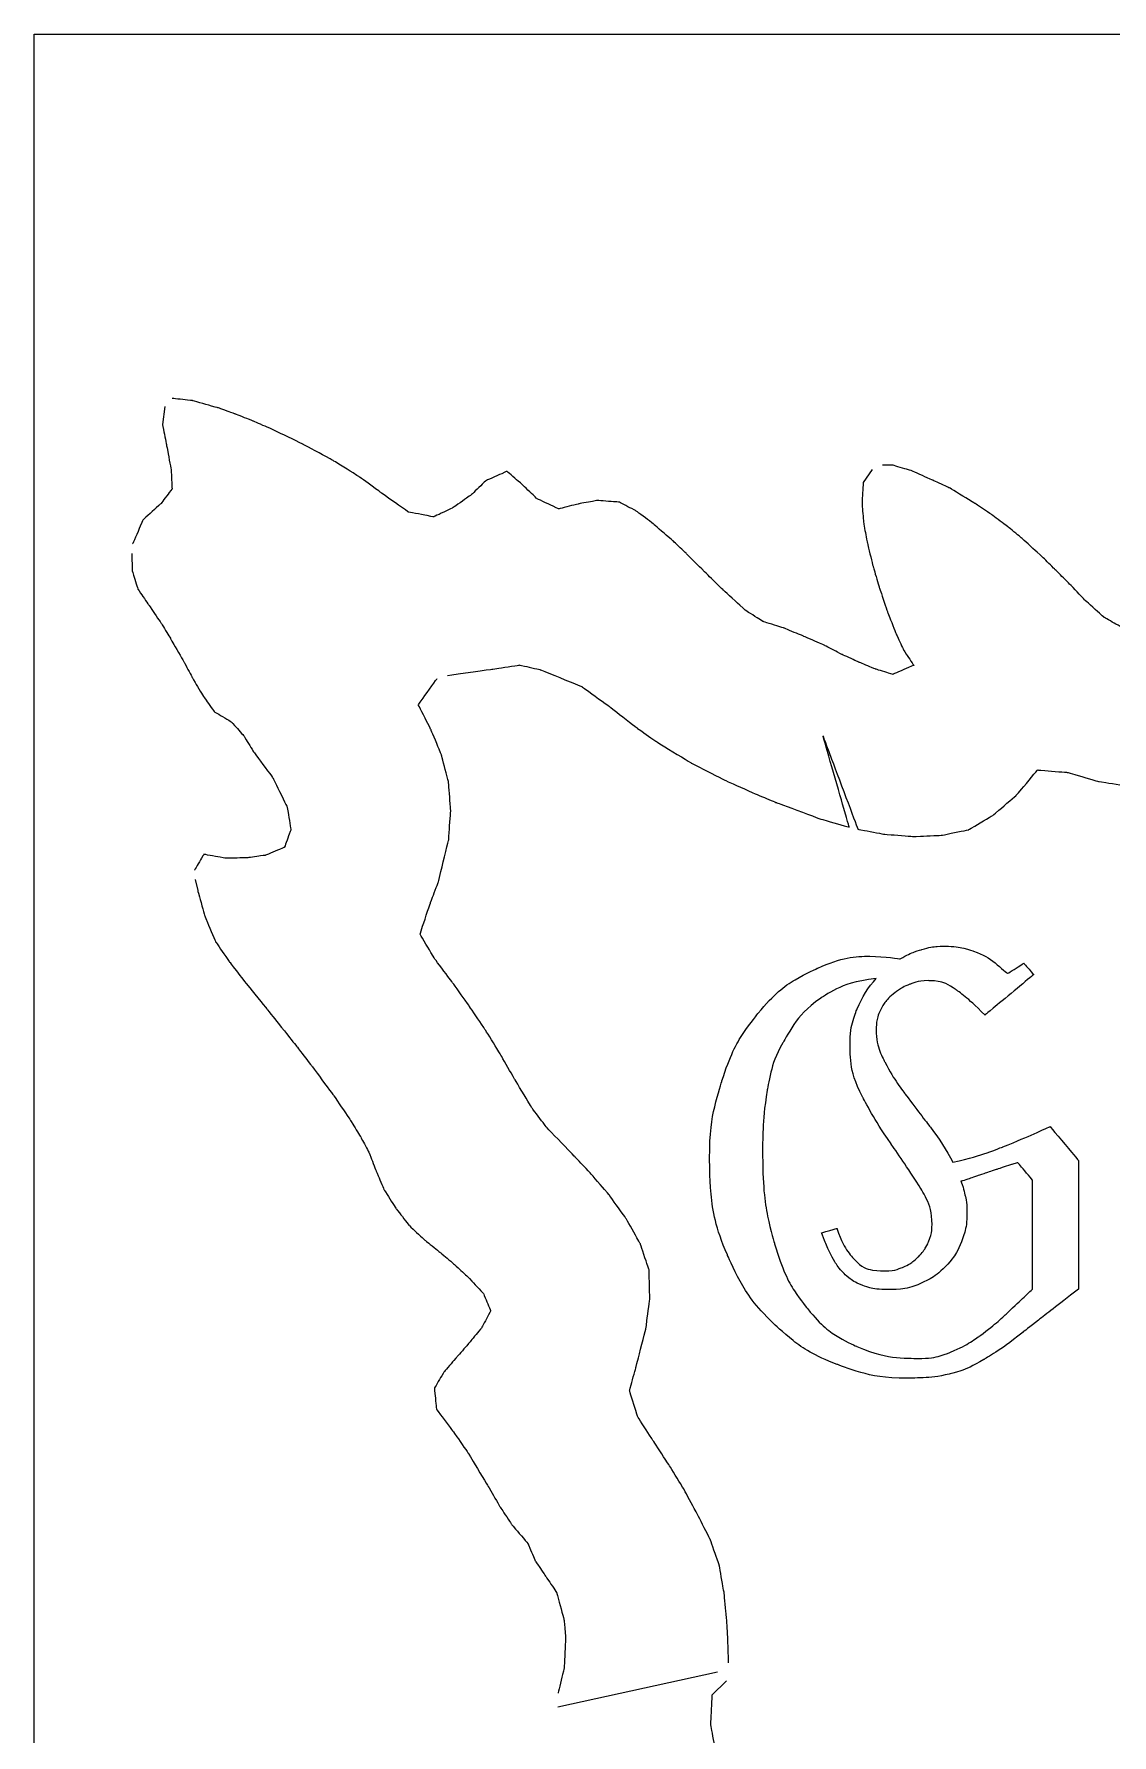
# Model space of a CAD drawing. Header units: millimetres. Extents: x -95 to 47, y 27 to 129.
# Drawn here: x -94.85 to -65.62, y 83.35 to 129.44 of the extents above; entities that cross this region are included whole.
import ezdxf

# ---------------------------------------------------------------- set-up
doc = ezdxf.new("R2010")
doc.units = ezdxf.units.MM
doc.header["$MEASUREMENT"] = 0
doc.layers.add('Capa 1', color=7, linetype='Continuous')

msp = doc.modelspace()

# ---------------------------------------------------------------- linework, layer by layer
at = {"color": 3}
msp.add_lwpolyline([(-94.8498, 129.4434), (46.6645, 129.4434), (46.6645, 26.5097), (-94.8498, 26.5097)], close=True, dxfattribs=at)
at = {"layer": 'Capa 1', "color": 5, "lineweight": 18}
for points, knots in [([(-72.1214, 117.6439), (-72.1214, 117.6439), (-72.3688, 117.2897), (-72.3688, 117.2897), (-72.3688, 117.2897), (-72.3688, 117.2897), (-72.3995, 116.6952), (-72.3995, 116.6952), (-72.3995, 116.6952), (-72.3995, 116.6952), (-72.3527, 116.1682), (-72.3527, 116.1682), (-72.3527, 116.1682), (-72.3527, 116.1682), (-72.2596, 115.6731), (-72.2596, 115.6731), (-72.2596, 115.6731), (-72.2596, 115.6731), (-72.0972, 115.0077), (-72.0972, 115.0077), (-72.0972, 115.0077), (-72.0972, 115.0077), (-71.9308, 114.4464), (-71.9308, 114.4464), (-71.9308, 114.4464), (-71.9308, 114.4464), (-71.7061, 113.7747), (-71.7061, 113.7747), (-71.7061, 113.7747), (-71.7061, 113.7747), (-71.4717, 113.178), (-71.4717, 113.178), (-71.4717, 113.178), (-71.4717, 113.178), (-71.269, 112.7424), (-71.269, 112.7424), (-71.269, 112.7424), (-71.269, 112.7424), (-70.996, 112.3349), (-70.996, 112.3349), (-70.996, 112.3349), (-70.996, 112.3349), (-71.5662, 112.0889), (-71.5662, 112.0889), (-71.5662, 112.0889), (-71.5662, 112.0889), (-72.0293, 112.2317), (-72.0293, 112.2317), (-72.0293, 112.2317), (-72.0293, 112.2317), (-72.4717, 112.414), (-72.4717, 112.414), (-72.4717, 112.414), (-72.4717, 112.414), (-72.9486, 112.6313), (-72.9486, 112.6313), (-72.9486, 112.6313), (-72.9486, 112.6313), (-73.4045, 112.8697), (-73.4045, 112.8697), (-73.4045, 112.8697), (-73.4045, 112.8697), (-73.9879, 113.1255), (-73.9879, 113.1255), (-73.9879, 113.1255), (-73.9879, 113.1255), (-74.5106, 113.3427), (-74.5106, 113.3427), (-74.5106, 113.3427), (-74.5106, 113.3427), (-75.0727, 113.5169), (-75.0727, 113.5169), (-75.0727, 113.5169), (-75.0727, 113.5169), (-75.5569, 113.8228), (-75.5569, 113.8228), (-75.5569, 113.8228), (-75.5569, 113.8228), (-76.162, 114.3744), (-76.162, 114.3744), (-76.162, 114.3744), (-76.162, 114.3744), (-76.6091, 114.8108), (-76.6091, 114.8108), (-76.6091, 114.8108), (-76.6091, 114.8108), (-77.1594, 115.359), (-77.1594, 115.359), (-77.1594, 115.359), (-77.1594, 115.359), (-77.5213, 115.7024), (-77.5213, 115.7024), (-77.5213, 115.7024), (-77.5213, 115.7024), (-78.0434, 116.1559), (-78.0434, 116.1559), (-78.0434, 116.1559), (-78.0434, 116.1559), (-78.5312, 116.5229), (-78.5312, 116.5229), (-78.5312, 116.5229), (-78.5312, 116.5229), (-78.9849, 116.758), (-78.9849, 116.758), (-78.9849, 116.758), (-78.9849, 116.758), (-79.585, 116.801), (-79.585, 116.801), (-79.585, 116.801), (-79.585, 116.801), (-80.0787, 116.7104), (-80.0787, 116.7104), (-80.0787, 116.7104), (-80.0787, 116.7104), (-80.6268, 116.5726), (-80.6268, 116.5726), (-80.6268, 116.5726), (-80.6268, 116.5726), (-81.2185, 116.8563), (-81.2185, 116.8563), (-81.2185, 116.8563), (-81.2185, 116.8563), (-81.6203, 117.2398), (-81.6203, 117.2398), (-81.6203, 117.2398), (-81.6203, 117.2398), (-82.0269, 117.5924), (-82.0269, 117.5924), (-82.0269, 117.5924), (-82.0269, 117.5924), (-82.5978, 117.3365), (-82.5978, 117.3365), (-82.5978, 117.3365), (-82.5978, 117.3365), (-82.9968, 116.9523), (-82.9968, 116.9523), (-82.9968, 116.9523), (-82.9968, 116.9523), (-83.4984, 116.5999), (-83.4984, 116.5999), (-83.4984, 116.5999), (-83.4984, 116.5999), (-84.0133, 116.3584), (-84.0133, 116.3584), (-84.0133, 116.3584), (-84.0133, 116.3584), (-84.7025, 116.4891), (-84.7025, 116.4891), (-84.7025, 116.4891), (-84.7025, 116.4891), (-85.4433, 117.016), (-85.4433, 117.016), (-85.4433, 117.016), (-85.4433, 117.016), (-86.0186, 117.4361), (-86.0186, 117.4361), (-86.0186, 117.4361), (-86.0186, 117.4361), (-86.7381, 117.8815), (-86.7381, 117.8815), (-86.7381, 117.8815), (-86.7381, 117.8815), (-87.5502, 118.323), (-87.5502, 118.323), (-87.5502, 118.323), (-87.5502, 118.323), (-88.4033, 118.7347), (-88.4033, 118.7347), (-88.4033, 118.7347), (-88.4033, 118.7347), (-88.9075, 118.9542), (-88.9075, 118.9542), (-88.9075, 118.9542), (-88.9075, 118.9542), (-89.3971, 119.1487), (-89.3971, 119.1487), (-89.3971, 119.1487), (-89.3971, 119.1487), (-89.8614, 119.3128), (-89.8614, 119.3128), (-89.8614, 119.3128), (-89.8614, 119.3128), (-90.5519, 119.507), (-90.5519, 119.507), (-90.5519, 119.507), (-90.5519, 119.507), (-91.1077, 119.5682), (-91.1077, 119.5682)], [0, 0, 0, 0, 0.0208333, 0.0208333, 0.0208333, 0.03125, 0.0416667, 0.0416667, 0.0416667, 0.0520833, 0.0625, 0.0625, 0.0625, 0.0729167, 0.0833333, 0.0833333, 0.0833333, 0.09375, 0.1041667, 0.1041667, 0.1041667, 0.1145833, 0.125, 0.125, 0.125, 0.1354167, 0.1458333, 0.1458333, 0.1458333, 0.15625, 0.1666667, 0.1666667, 0.1666667, 0.1770833, 0.1875, 0.1875, 0.1875, 0.1979167, 0.2083333, 0.2083333, 0.2083333, 0.21875, 0.2291667, 0.2291667, 0.2291667, 0.2395833, 0.25, 0.25, 0.25, 0.2604167, 0.2708333, 0.2708333, 0.2708333, 0.28125, 0.2916667, 0.2916667, 0.2916667, 0.3020833, 0.3125, 0.3125, 0.3125, 0.3229167, 0.3333333, 0.3333333, 0.3333333, 0.34375, 0.3541667, 0.3541667, 0.3541667, 0.3645833, 0.375, 0.375, 0.375, 0.3854167, 0.3958333, 0.3958333, 0.3958333, 0.40625, 0.4166667, 0.4166667, 0.4166667, 0.4270833, 0.4375, 0.4375, 0.4375, 0.4479167, 0.4583333, 0.4583333, 0.4583333, 0.46875, 0.4791667, 0.4791667, 0.4791667, 0.4895833, 0.5, 0.5, 0.5, 0.5104167, 0.5208333, 0.5208333, 0.5208333, 0.53125, 0.5416667, 0.5416667, 0.5416667, 0.5520833, 0.5625, 0.5625, 0.5625, 0.5729167, 0.5833333, 0.5833333, 0.5833333, 0.59375, 0.6041667, 0.6041667, 0.6041667, 0.6145833, 0.625, 0.625, 0.625, 0.6354167, 0.6458333, 0.6458333, 0.6458333, 0.65625, 0.6666667, 0.6666667, 0.6666667, 0.6770833, 0.6875, 0.6875, 0.6875, 0.6979167, 0.7083333, 0.7083333, 0.7083333, 0.71875, 0.7291667, 0.7291667, 0.7291667, 0.7395833, 0.75, 0.75, 0.75, 0.7604167, 0.7708333, 0.7708333, 0.7708333, 0.78125, 0.7916667, 0.7916667, 0.7916667, 0.8020833, 0.8125, 0.8125, 0.8125, 0.8229167, 0.8333333, 0.8333333, 0.8333333, 0.84375, 0.8541667, 0.8541667, 0.8541667, 0.8645833, 0.875, 0.875, 0.875, 0.8854167, 0.8958333, 0.8958333, 0.8958333, 0.90625, 0.9166667, 0.9166667, 0.9166667, 0.9270833, 0.9375, 0.9375, 0.9375, 0.9479167, 0.9583333, 0.9583333, 0.9583333, 0.9791667, 1, 1, 1, 1]), ([(-91.3005, 119.3528), (-91.3005, 119.3528), (-91.3661, 118.8656), (-91.3661, 118.8656), (-91.3661, 118.8656), (-91.3661, 118.8656), (-91.2569, 118.3037), (-91.2569, 118.3037), (-91.2569, 118.3037), (-91.2569, 118.3037), (-91.1297, 117.6232), (-91.1297, 117.6232), (-91.1297, 117.6232), (-91.1297, 117.6232), (-91.1074, 117.1176), (-91.1074, 117.1176), (-91.1074, 117.1176), (-91.1074, 117.1176), (-91.4119, 116.7135), (-91.4119, 116.7135), (-91.4119, 116.7135), (-91.4119, 116.7135), (-91.8983, 116.2705), (-91.8983, 116.2705), (-91.8983, 116.2705), (-91.8983, 116.2705), (-92.1762, 115.6242), (-92.1762, 115.6242)], [0, 0, 0, 0, 0.125, 0.125, 0.125, 0.1875, 0.25, 0.25, 0.25, 0.3125, 0.375, 0.375, 0.375, 0.4375, 0.5, 0.5, 0.5, 0.5625, 0.625, 0.625, 0.625, 0.6875, 0.75, 0.75, 0.75, 0.875, 1, 1, 1, 1]), ([(-52.3041, 117.7782), (-52.3041, 117.7782), (-52.4922, 117.6644), (-52.4922, 117.6644), (-52.4922, 117.6644), (-52.4922, 117.6644), (-52.8457, 117.3122), (-52.8457, 117.3122), (-52.8457, 117.3122), (-52.8457, 117.3122), (-52.9726, 116.8357), (-52.9726, 116.8357), (-52.9726, 116.8357), (-52.9726, 116.8357), (-52.9722, 116.2732), (-52.9722, 116.2732), (-52.9722, 116.2732), (-52.9722, 116.2732), (-52.9071, 115.7221), (-52.9071, 115.7221), (-52.9071, 115.7221), (-52.9071, 115.7221), (-52.8122, 115.1652), (-52.8122, 115.1652), (-52.8122, 115.1652), (-52.8122, 115.1652), (-52.5841, 114.0418), (-52.5841, 114.0418), (-52.5841, 114.0418), (-52.5841, 114.0418), (-52.4914, 113.4691), (-52.4914, 113.4691), (-52.4914, 113.4691), (-52.4914, 113.4691), (-52.4399, 112.9862), (-52.4399, 112.9862), (-52.4399, 112.9862), (-52.4399, 112.9862), (-52.4521, 112.3736), (-52.4521, 112.3736), (-52.4521, 112.3736), (-52.4521, 112.3736), (-52.6378, 111.8471), (-52.6378, 111.8471), (-52.6378, 111.8471), (-52.6378, 111.8471), (-53.1669, 111.8481), (-53.1669, 111.8481), (-53.1669, 111.8481), (-53.1669, 111.8481), (-53.5819, 112.1053), (-53.5819, 112.1053), (-53.5819, 112.1053), (-53.5819, 112.1053), (-54.0367, 112.4983), (-54.0367, 112.4983), (-54.0367, 112.4983), (-54.0367, 112.4983), (-54.3739, 112.8394), (-54.3739, 112.8394), (-54.3739, 112.8394), (-54.3739, 112.8394), (-55.0403, 113.6455), (-55.0403, 113.6455), (-55.0403, 113.6455), (-55.0403, 113.6455), (-55.4451, 114.1442), (-55.4451, 114.1442), (-55.4451, 114.1442), (-55.4451, 114.1442), (-55.8031, 114.5725), (-55.8031, 114.5725), (-55.8031, 114.5725), (-55.8031, 114.5725), (-56.2905, 115.0958), (-56.2905, 115.0958), (-56.2905, 115.0958), (-56.2905, 115.0958), (-56.7129, 115.4712), (-56.7129, 115.4712), (-56.7129, 115.4712), (-56.7129, 115.4712), (-57.1481, 115.7618), (-57.1481, 115.7618), (-57.1481, 115.7618), (-57.1481, 115.7618), (-57.7281, 115.8913), (-57.7281, 115.8913), (-57.7281, 115.8913), (-57.7281, 115.8913), (-58.2328, 115.7574), (-58.2328, 115.7574), (-58.2328, 115.7574), (-58.2328, 115.7574), (-58.6225, 115.3079), (-58.6225, 115.3079), (-58.6225, 115.3079), (-58.6225, 115.3079), (-58.8095, 114.7768), (-58.8095, 114.7768), (-58.8095, 114.7768), (-58.8095, 114.7768), (-58.863, 114.3009), (-58.863, 114.3009), (-58.863, 114.3009), (-58.863, 114.3009), (-58.8732, 113.8077), (-58.8732, 113.8077), (-58.8732, 113.8077), (-58.8732, 113.8077), (-58.8399, 113.2037), (-58.8399, 113.2037), (-58.8399, 113.2037), (-58.8399, 113.2037), (-58.7875, 112.705), (-58.7875, 112.705), (-58.7875, 112.705), (-58.7875, 112.705), (-58.6657, 111.9821), (-58.6657, 111.9821), (-58.6657, 111.9821), (-58.6657, 111.9821), (-58.5614, 111.2801), (-58.5614, 111.2801), (-58.5614, 111.2801), (-58.5614, 111.2801), (-58.6032, 110.7985), (-58.6032, 110.7985), (-58.6032, 110.7985), (-58.6032, 110.7985), (-59.117, 110.9057), (-59.117, 110.9057), (-59.117, 110.9057), (-59.117, 110.9057), (-59.5279, 111.2496), (-59.5279, 111.2496), (-59.5279, 111.2496), (-59.5279, 111.2496), (-59.9517, 111.7071), (-59.9517, 111.7071), (-59.9517, 111.7071), (-59.9517, 111.7071), (-60.2983, 112.1417), (-60.2983, 112.1417), (-60.2983, 112.1417), (-60.2983, 112.1417), (-60.639, 112.5812), (-60.639, 112.5812), (-60.639, 112.5812), (-60.639, 112.5812), (-61.0619, 113.1493), (-61.0619, 113.1493), (-61.0619, 113.1493), (-61.0619, 113.1493), (-61.3988, 113.5584), (-61.3988, 113.5584), (-61.3988, 113.5584), (-61.3988, 113.5584), (-61.8111, 114.0139), (-61.8111, 114.0139), (-61.8111, 114.0139), (-61.8111, 114.0139), (-62.2023, 114.3936), (-62.2023, 114.3936), (-62.2023, 114.3936), (-62.2023, 114.3936), (-62.5844, 114.7025), (-62.5844, 114.7025), (-62.5844, 114.7025), (-62.5844, 114.7025), (-63.1287, 114.9761), (-63.1287, 114.9761), (-63.1287, 114.9761), (-63.1287, 114.9761), (-63.6159, 115.0517), (-63.6159, 115.0517), (-63.6159, 115.0517), (-63.6159, 115.0517), (-63.9792, 114.6851), (-63.9792, 114.6851), (-63.9792, 114.6851), (-63.9792, 114.6851), (-64.2666, 114.2977), (-64.2666, 114.2977), (-64.2666, 114.2977), (-64.2666, 114.2977), (-64.5884, 113.8632), (-64.5884, 113.8632), (-64.5884, 113.8632), (-64.5884, 113.8632), (-64.9327, 113.5098), (-64.9327, 113.5098), (-64.9327, 113.5098), (-64.9327, 113.5098), (-65.4139, 113.3952), (-65.4139, 113.3952), (-65.4139, 113.3952), (-65.4139, 113.3952), (-65.8347, 113.6315), (-65.8347, 113.6315), (-65.8347, 113.6315), (-65.8347, 113.6315), (-66.35, 114.0948), (-66.35, 114.0948), (-66.35, 114.0948), (-66.35, 114.0948), (-66.8068, 114.5765), (-66.8068, 114.5765), (-66.8068, 114.5765), (-66.8068, 114.5765), (-67.1673, 114.9345), (-67.1673, 114.9345), (-67.1673, 114.9345), (-67.1673, 114.9345), (-67.5147, 115.2769), (-67.5147, 115.2769), (-67.5147, 115.2769), (-67.5147, 115.2769), (-68.0437, 115.7589), (-68.0437, 115.7589), (-68.0437, 115.7589), (-68.0437, 115.7589), (-68.44, 116.0857), (-68.44, 116.0857), (-68.44, 116.0857), (-68.44, 116.0857), (-68.8869, 116.4201), (-68.8869, 116.4201), (-68.8869, 116.4201), (-68.8869, 116.4201), (-69.3446, 116.7244), (-69.3446, 116.7244), (-69.3446, 116.7244), (-69.3446, 116.7244), (-70.0275, 117.1409), (-70.0275, 117.1409), (-70.0275, 117.1409), (-70.0275, 117.1409), (-70.4894, 117.3554), (-70.4894, 117.3554), (-70.4894, 117.3554), (-70.4894, 117.3554), (-71.0624, 117.612), (-71.0624, 117.612), (-71.0624, 117.612), (-71.0624, 117.612), (-71.5692, 117.759), (-71.5692, 117.759), (-71.5692, 117.759), (-71.5692, 117.759), (-71.8452, 117.7566), (-71.8452, 117.7566)], [0, 0, 0, 0, 0.015625, 0.015625, 0.015625, 0.0234375, 0.03125, 0.03125, 0.03125, 0.0390625, 0.046875, 0.046875, 0.046875, 0.0546875, 0.0625, 0.0625, 0.0625, 0.0703125, 0.078125, 0.078125, 0.078125, 0.0859375, 0.09375, 0.09375, 0.09375, 0.1015625, 0.109375, 0.109375, 0.109375, 0.1171875, 0.125, 0.125, 0.125, 0.1328125, 0.140625, 0.140625, 0.140625, 0.1484375, 0.15625, 0.15625, 0.15625, 0.1640625, 0.171875, 0.171875, 0.171875, 0.1796875, 0.1875, 0.1875, 0.1875, 0.1953125, 0.203125, 0.203125, 0.203125, 0.2109375, 0.21875, 0.21875, 0.21875, 0.2265625, 0.234375, 0.234375, 0.234375, 0.2421875, 0.25, 0.25, 0.25, 0.2578125, 0.265625, 0.265625, 0.265625, 0.2734375, 0.28125, 0.28125, 0.28125, 0.2890625, 0.296875, 0.296875, 0.296875, 0.3046875, 0.3125, 0.3125, 0.3125, 0.3203125, 0.328125, 0.328125, 0.328125, 0.3359375, 0.34375, 0.34375, 0.34375, 0.3515625, 0.359375, 0.359375, 0.359375, 0.3671875, 0.375, 0.375, 0.375, 0.3828125, 0.390625, 0.390625, 0.390625, 0.3984375, 0.40625, 0.40625, 0.40625, 0.4140625, 0.421875, 0.421875, 0.421875, 0.4296875, 0.4375, 0.4375, 0.4375, 0.4453125, 0.453125, 0.453125, 0.453125, 0.4609375, 0.46875, 0.46875, 0.46875, 0.4765625, 0.484375, 0.484375, 0.484375, 0.4921875, 0.5, 0.5, 0.5, 0.5078125, 0.515625, 0.515625, 0.515625, 0.5234375, 0.53125, 0.53125, 0.53125, 0.5390625, 0.546875, 0.546875, 0.546875, 0.5546875, 0.5625, 0.5625, 0.5625, 0.5703125, 0.578125, 0.578125, 0.578125, 0.5859375, 0.59375, 0.59375, 0.59375, 0.6015625, 0.609375, 0.609375, 0.609375, 0.6171875, 0.625, 0.625, 0.625, 0.6328125, 0.640625, 0.640625, 0.640625, 0.6484375, 0.65625, 0.65625, 0.65625, 0.6640625, 0.671875, 0.671875, 0.671875, 0.6796875, 0.6875, 0.6875, 0.6875, 0.6953125, 0.703125, 0.703125, 0.703125, 0.7109375, 0.71875, 0.71875, 0.71875, 0.7265625, 0.734375, 0.734375, 0.734375, 0.7421875, 0.75, 0.75, 0.75, 0.7578125, 0.765625, 0.765625, 0.765625, 0.7734375, 0.78125, 0.78125, 0.78125, 0.7890625, 0.796875, 0.796875, 0.796875, 0.8046875, 0.8125, 0.8125, 0.8125, 0.8203125, 0.828125, 0.828125, 0.828125, 0.8359375, 0.84375, 0.84375, 0.84375, 0.8515625, 0.859375, 0.859375, 0.859375, 0.8671875, 0.875, 0.875, 0.875, 0.8828125, 0.890625, 0.890625, 0.890625, 0.8984375, 0.90625, 0.90625, 0.90625, 0.9140625, 0.921875, 0.921875, 0.921875, 0.9296875, 0.9375, 0.9375, 0.9375, 0.9453125, 0.953125, 0.953125, 0.953125, 0.9609375, 0.96875, 0.96875, 0.96875, 0.984375, 1, 1, 1, 1]), ([(-92.1996, 115.3632), (-92.1996, 115.3632), (-92.1897, 114.908), (-92.1897, 114.908), (-92.1897, 114.908), (-92.1897, 114.908), (-92.0336, 114.3987), (-92.0336, 114.3987), (-92.0336, 114.3987), (-92.0336, 114.3987), (-91.7399, 113.9692), (-91.7399, 113.9692), (-91.7399, 113.9692), (-91.7399, 113.9692), (-91.4049, 113.479), (-91.4049, 113.479), (-91.4049, 113.479), (-91.4049, 113.479), (-91.1473, 113.0591), (-91.1473, 113.0591), (-91.1473, 113.0591), (-91.1473, 113.0591), (-90.7846, 112.4302), (-90.7846, 112.4302), (-90.7846, 112.4302), (-90.7846, 112.4302), (-90.5524, 111.9933), (-90.5524, 111.9933), (-90.5524, 111.9933), (-90.5524, 111.9933), (-90.2589, 111.4945), (-90.2589, 111.4945), (-90.2589, 111.4945), (-90.2589, 111.4945), (-89.9584, 111.078), (-89.9584, 111.078), (-89.9584, 111.078), (-89.9584, 111.078), (-89.4916, 110.7971), (-89.4916, 110.7971), (-89.4916, 110.7971), (-89.4916, 110.7971), (-89.1634, 110.425), (-89.1634, 110.425), (-89.1634, 110.425), (-89.1634, 110.425), (-88.8905, 109.985), (-88.8905, 109.985), (-88.8905, 109.985), (-88.8905, 109.985), (-88.3706, 109.2779), (-88.3706, 109.2779), (-88.3706, 109.2779), (-88.3706, 109.2779), (-87.9882, 108.5014), (-87.9882, 108.5014), (-87.9882, 108.5014), (-87.9882, 108.5014), (-87.8831, 107.8789), (-87.8831, 107.8789), (-87.8831, 107.8789), (-87.8831, 107.8789), (-88.0583, 107.4023), (-88.0583, 107.4023), (-88.0583, 107.4023), (-88.0583, 107.4023), (-88.5859, 107.1839), (-88.5859, 107.1839), (-88.5859, 107.1839), (-88.5859, 107.1839), (-89.0635, 107.1199), (-89.0635, 107.1199), (-89.0635, 107.1199), (-89.0635, 107.1199), (-89.6563, 107.104), (-89.6563, 107.104), (-89.6563, 107.104), (-89.6563, 107.104), (-90.2415, 107.2125), (-90.2415, 107.2125), (-90.2415, 107.2125), (-90.2415, 107.2125), (-90.4974, 106.7862), (-90.4974, 106.7862)], [0, 0, 0, 0, 0.0454545, 0.0454545, 0.0454545, 0.0681818, 0.0909091, 0.0909091, 0.0909091, 0.1136364, 0.1363636, 0.1363636, 0.1363636, 0.1590909, 0.1818182, 0.1818182, 0.1818182, 0.2045455, 0.2272727, 0.2272727, 0.2272727, 0.25, 0.2727273, 0.2727273, 0.2727273, 0.2954545, 0.3181818, 0.3181818, 0.3181818, 0.3409091, 0.3636364, 0.3636364, 0.3636364, 0.3863636, 0.4090909, 0.4090909, 0.4090909, 0.4318182, 0.4545455, 0.4545455, 0.4545455, 0.4772727, 0.5, 0.5, 0.5, 0.5227273, 0.5454545, 0.5454545, 0.5454545, 0.5681818, 0.5909091, 0.5909091, 0.5909091, 0.6136364, 0.6363636, 0.6363636, 0.6363636, 0.6590909, 0.6818182, 0.6818182, 0.6818182, 0.7045455, 0.7272727, 0.7272727, 0.7272727, 0.75, 0.7727273, 0.7727273, 0.7727273, 0.7954545, 0.8181818, 0.8181818, 0.8181818, 0.8409091, 0.8636364, 0.8636364, 0.8636364, 0.8863636, 0.9090909, 0.9090909, 0.9090909, 0.9545455, 1, 1, 1, 1]), ([(-83.639, 112.0577), (-83.3924, 112.0943), (-82.4345, 112.2303), (-82.4345, 112.2303), (-82.4345, 112.2303), (-82.4345, 112.2303), (-81.6889, 112.3435), (-81.6889, 112.3435), (-81.6889, 112.3435), (-81.6889, 112.3435), (-81.1219, 112.2165), (-81.1219, 112.2165), (-81.1219, 112.2165), (-81.1219, 112.2165), (-80.001, 111.7617), (-80.001, 111.7617), (-80.001, 111.7617), (-80.001, 111.7617), (-79.2315, 111.2051), (-79.2315, 111.2051), (-79.2315, 111.2051), (-79.2315, 111.2051), (-78.4993, 110.638), (-78.4993, 110.638), (-78.4993, 110.638), (-78.4993, 110.638), (-77.9777, 110.2694), (-77.9777, 110.2694), (-77.9777, 110.2694), (-77.9777, 110.2694), (-77.0317, 109.688), (-77.0317, 109.688), (-77.0317, 109.688), (-77.0317, 109.688), (-76.1189, 109.2216), (-76.1189, 109.2216), (-76.1189, 109.2216), (-76.1189, 109.2216), (-75.2256, 108.8229), (-75.2256, 108.8229), (-75.2256, 108.8229), (-75.2256, 108.8229), (-74.7217, 108.6146), (-74.7217, 108.6146), (-74.7217, 108.6146), (-74.7217, 108.6146), (-73.5418, 108.1767), (-73.5418, 108.1767), (-73.5418, 108.1767), (-73.5418, 108.1767), (-72.746, 107.949), (-72.746, 107.949), (-72.746, 107.949), (-72.746, 107.949), (-73.4599, 110.4243), (-73.4599, 110.4243), (-73.4599, 110.4243), (-73.4599, 110.4243), (-72.5101, 107.8925), (-72.5101, 107.8925), (-72.5101, 107.8925), (-72.5101, 107.8925), (-71.8057, 107.7599), (-71.8057, 107.7599), (-71.8057, 107.7599), (-71.8057, 107.7599), (-71.0089, 107.6957), (-71.0089, 107.6957), (-71.0089, 107.6957), (-71.0089, 107.6957), (-70.2401, 107.7286), (-70.2401, 107.7286), (-70.2401, 107.7286), (-70.2401, 107.7286), (-69.5054, 107.8795), (-69.5054, 107.8795), (-69.5054, 107.8795), (-69.5054, 107.8795), (-68.8415, 108.2761), (-68.8415, 108.2761), (-68.8415, 108.2761), (-68.8415, 108.2761), (-68.2176, 108.8107), (-68.2176, 108.8107), (-68.2176, 108.8107), (-68.2176, 108.8107), (-67.6378, 109.4992), (-67.6378, 109.4992), (-67.6378, 109.4992), (-67.6378, 109.4992), (-66.8408, 109.4336), (-66.8408, 109.4336), (-66.8408, 109.4336), (-66.8408, 109.4336), (-65.9913, 109.1873), (-65.9913, 109.1873), (-65.9913, 109.1873), (-65.9913, 109.1873), (-65.1774, 109.063), (-65.1774, 109.063), (-65.1774, 109.063), (-65.1774, 109.063), (-64.3901, 109.0323), (-64.3901, 109.0323), (-64.3901, 109.0323), (-64.3901, 109.0323), (-63.5849, 108.9384), (-63.5849, 108.9384), (-63.5849, 108.9384), (-63.5849, 108.9384), (-62.6052, 108.2182), (-62.6052, 108.2182), (-62.6052, 108.2182), (-62.6052, 108.2182), (-61.8629, 107.654), (-61.8629, 107.654), (-61.8629, 107.654), (-61.8629, 107.654), (-60.9701, 107.133), (-60.9701, 107.133), (-60.9701, 107.133), (-60.9701, 107.133), (-59.8333, 106.6828), (-59.8333, 106.6828), (-59.8333, 106.6828), (-59.8333, 106.6828), (-58.9897, 106.498), (-58.9897, 106.498), (-58.9897, 106.498), (-58.9897, 106.498), (-58.194, 106.437), (-58.194, 106.437)], [0, 0, 0, 0, 0.0294118, 0.0294118, 0.0294118, 0.0441176, 0.0588235, 0.0588235, 0.0588235, 0.0735294, 0.0882353, 0.0882353, 0.0882353, 0.1029412, 0.1176471, 0.1176471, 0.1176471, 0.1323529, 0.1470588, 0.1470588, 0.1470588, 0.1617647, 0.1764706, 0.1764706, 0.1764706, 0.1911765, 0.2058824, 0.2058824, 0.2058824, 0.2205882, 0.2352941, 0.2352941, 0.2352941, 0.25, 0.2647059, 0.2647059, 0.2647059, 0.2794118, 0.2941176, 0.2941176, 0.2941176, 0.3088235, 0.3235294, 0.3235294, 0.3235294, 0.3382353, 0.3529412, 0.3529412, 0.3529412, 0.3676471, 0.3823529, 0.3823529, 0.3823529, 0.3970588, 0.4117647, 0.4117647, 0.4117647, 0.4264706, 0.4411765, 0.4411765, 0.4411765, 0.4558824, 0.4705882, 0.4705882, 0.4705882, 0.4852941, 0.5, 0.5, 0.5, 0.5147059, 0.5294118, 0.5294118, 0.5294118, 0.5441176, 0.5588235, 0.5588235, 0.5588235, 0.5735294, 0.5882353, 0.5882353, 0.5882353, 0.6029412, 0.6176471, 0.6176471, 0.6176471, 0.6323529, 0.6470588, 0.6470588, 0.6470588, 0.6617647, 0.6764706, 0.6764706, 0.6764706, 0.6911765, 0.7058824, 0.7058824, 0.7058824, 0.7205882, 0.7352941, 0.7352941, 0.7352941, 0.75, 0.7647059, 0.7647059, 0.7647059, 0.7794118, 0.7941176, 0.7941176, 0.7941176, 0.8088235, 0.8235294, 0.8235294, 0.8235294, 0.8382353, 0.8529412, 0.8529412, 0.8529412, 0.8676471, 0.8823529, 0.8823529, 0.8823529, 0.8970588, 0.9117647, 0.9117647, 0.9117647, 0.9264706, 0.9411765, 0.9411765, 0.9411765, 0.9705882, 1, 1, 1, 1]), ([(-76.0149, 85.3044), (-76.0149, 85.3044), (-76.0295, 85.7502), (-76.0295, 85.7502), (-76.0295, 85.7502), (-76.0295, 85.7502), (-76.0638, 86.4363), (-76.0638, 86.4363), (-76.0638, 86.4363), (-76.0638, 86.4363), (-76.1369, 87.1935), (-76.1369, 87.1935), (-76.1369, 87.1935), (-76.1369, 87.1935), (-76.2674, 87.9341), (-76.2674, 87.9341), (-76.2674, 87.9341), (-76.2674, 87.9341), (-76.5113, 88.642), (-76.5113, 88.642), (-76.5113, 88.642), (-76.5113, 88.642), (-76.8606, 89.3195), (-76.8606, 89.3195), (-76.8606, 89.3195), (-76.8606, 89.3195), (-77.2197, 89.9942), (-77.2197, 89.9942), (-77.2197, 89.9942), (-77.2197, 89.9942), (-77.6253, 90.6554), (-77.6253, 90.6554), (-77.6253, 90.6554), (-77.6253, 90.6554), (-78.0555, 91.3097), (-78.0555, 91.3097), (-78.0555, 91.3097), (-78.0555, 91.3097), (-78.4793, 91.9657), (-78.4793, 91.9657), (-78.4793, 91.9657), (-78.4793, 91.9657), (-78.7039, 92.6791), (-78.7039, 92.6791), (-78.7039, 92.6791), (-78.7039, 92.6791), (-78.5313, 93.2998), (-78.5313, 93.2998), (-78.5313, 93.2998), (-78.5313, 93.2998), (-78.257, 94.3645), (-78.257, 94.3645), (-78.257, 94.3645), (-78.257, 94.3645), (-78.1546, 95.1724), (-78.1546, 95.1724), (-78.1546, 95.1724), (-78.1546, 95.1724), (-78.1716, 95.9458), (-78.1716, 95.9458), (-78.1716, 95.9458), (-78.1716, 95.9458), (-78.4084, 96.6558), (-78.4084, 96.6558), (-78.4084, 96.6558), (-78.4084, 96.6558), (-78.7857, 97.3251), (-78.7857, 97.3251), (-78.7857, 97.3251), (-78.7857, 97.3251), (-79.2481, 97.9701), (-79.2481, 97.9701), (-79.2481, 97.9701), (-79.2481, 97.9701), (-79.7831, 98.594), (-79.7831, 98.594), (-79.7831, 98.594), (-79.7831, 98.594), (-80.1783, 99.0098), (-80.1783, 99.0098), (-80.1783, 99.0098), (-80.1783, 99.0098), (-80.95, 99.814), (-80.95, 99.814), (-80.95, 99.814), (-80.95, 99.814), (-81.3349, 100.3216), (-81.3349, 100.3216), (-81.3349, 100.3216), (-81.3349, 100.3216), (-81.8186, 101.1201), (-81.8186, 101.1201), (-81.8186, 101.1201), (-81.8186, 101.1201), (-82.2009, 101.7881), (-82.2009, 101.7881), (-82.2009, 101.7881), (-82.2009, 101.7881), (-82.61, 102.4483), (-82.61, 102.4483), (-82.61, 102.4483), (-82.61, 102.4483), (-83.0478, 103.1004), (-83.0478, 103.1004), (-83.0478, 103.1004), (-83.0478, 103.1004), (-83.5087, 103.7457), (-83.5087, 103.7457), (-83.5087, 103.7457), (-83.5087, 103.7457), (-83.9878, 104.3857), (-83.9878, 104.3857), (-83.9878, 104.3857), (-83.9878, 104.3857), (-84.3834, 105.0498), (-84.3834, 105.0498), (-84.3834, 105.0498), (-84.3834, 105.0498), (-84.0969, 105.9108), (-84.0969, 105.9108), (-84.0969, 105.9108), (-84.0969, 105.9108), (-83.8852, 106.4656), (-83.8852, 106.4656), (-83.8852, 106.4656), (-83.8852, 106.4656), (-83.6053, 107.6091), (-83.6053, 107.6091), (-83.6053, 107.6091), (-83.6053, 107.6091), (-83.5512, 108.4031), (-83.5512, 108.4031), (-83.5512, 108.4031), (-83.5512, 108.4031), (-83.6099, 109.1644), (-83.6099, 109.1644), (-83.6099, 109.1644), (-83.6099, 109.1644), (-83.7957, 109.8891), (-83.7957, 109.8891), (-83.7957, 109.8891), (-83.7957, 109.8891), (-84.084, 110.5842), (-84.084, 110.5842), (-84.084, 110.5842), (-84.084, 110.5842), (-84.43, 111.2626), (-84.43, 111.2626), (-84.43, 111.2626), (-84.43, 111.2626), (-83.9184, 111.9778), (-83.9184, 111.9778)], [0, 0, 0, 0, 0.025641, 0.025641, 0.025641, 0.0384615, 0.0512821, 0.0512821, 0.0512821, 0.0641026, 0.0769231, 0.0769231, 0.0769231, 0.0897436, 0.1025641, 0.1025641, 0.1025641, 0.1153846, 0.1282051, 0.1282051, 0.1282051, 0.1410256, 0.1538462, 0.1538462, 0.1538462, 0.1666667, 0.1794872, 0.1794872, 0.1794872, 0.1923077, 0.2051282, 0.2051282, 0.2051282, 0.2179487, 0.2307692, 0.2307692, 0.2307692, 0.2435897, 0.2564103, 0.2564103, 0.2564103, 0.2692308, 0.2820513, 0.2820513, 0.2820513, 0.2948718, 0.3076923, 0.3076923, 0.3076923, 0.3205128, 0.3333333, 0.3333333, 0.3333333, 0.3461538, 0.3589744, 0.3589744, 0.3589744, 0.3717949, 0.3846154, 0.3846154, 0.3846154, 0.3974359, 0.4102564, 0.4102564, 0.4102564, 0.4230769, 0.4358974, 0.4358974, 0.4358974, 0.4487179, 0.4615385, 0.4615385, 0.4615385, 0.474359, 0.4871795, 0.4871795, 0.4871795, 0.5, 0.5128205, 0.5128205, 0.5128205, 0.525641, 0.5384615, 0.5384615, 0.5384615, 0.5512821, 0.5641026, 0.5641026, 0.5641026, 0.5769231, 0.5897436, 0.5897436, 0.5897436, 0.6025641, 0.6153846, 0.6153846, 0.6153846, 0.6282051, 0.6410256, 0.6410256, 0.6410256, 0.6538462, 0.6666667, 0.6666667, 0.6666667, 0.6794872, 0.6923077, 0.6923077, 0.6923077, 0.7051282, 0.7179487, 0.7179487, 0.7179487, 0.7307692, 0.7435897, 0.7435897, 0.7435897, 0.7564103, 0.7692308, 0.7692308, 0.7692308, 0.7820513, 0.7948718, 0.7948718, 0.7948718, 0.8076923, 0.8205128, 0.8205128, 0.8205128, 0.8333333, 0.8461538, 0.8461538, 0.8461538, 0.8589744, 0.8717949, 0.8717949, 0.8717949, 0.8846154, 0.8974359, 0.8974359, 0.8974359, 0.9102564, 0.9230769, 0.9230769, 0.9230769, 0.9358974, 0.9487179, 0.9487179, 0.9487179, 0.974359, 1, 1, 1, 1]), ([(-90.479, 106.5289), (-90.479, 106.5289), (-90.4111, 106.2286), (-90.4111, 106.2286), (-90.4111, 106.2286), (-90.4111, 106.2286), (-90.2187, 105.5446), (-90.2187, 105.5446), (-90.2187, 105.5446), (-90.2187, 105.5446), (-89.9261, 104.8404), (-89.9261, 104.8404), (-89.9261, 104.8404), (-89.9261, 104.8404), (-89.5456, 104.293), (-89.5456, 104.293), (-89.5456, 104.293), (-89.5456, 104.293), (-89.1604, 103.7923), (-89.1604, 103.7923), (-89.1604, 103.7923), (-89.1604, 103.7923), (-88.5241, 103.0074), (-88.5241, 103.0074), (-88.5241, 103.0074), (-88.5241, 103.0074), (-88.1017, 102.4779), (-88.1017, 102.4779), (-88.1017, 102.4779), (-88.1017, 102.4779), (-87.7212, 102.0012), (-87.7212, 102.0012), (-87.7212, 102.0012), (-87.7212, 102.0012), (-87.3157, 101.4744), (-87.3157, 101.4744), (-87.3157, 101.4744), (-87.3157, 101.4744), (-86.735, 100.6904), (-86.735, 100.6904), (-86.735, 100.6904), (-86.735, 100.6904), (-86.2767, 100.0162), (-86.2767, 100.0162), (-86.2767, 100.0162), (-86.2767, 100.0162), (-85.9998, 99.5681), (-85.9998, 99.5681), (-85.9998, 99.5681), (-85.9998, 99.5681), (-85.7695, 99.135), (-85.7695, 99.135), (-85.7695, 99.135), (-85.7695, 99.135), (-85.5699, 98.6252), (-85.5699, 98.6252), (-85.5699, 98.6252), (-85.5699, 98.6252), (-85.357, 98.1216), (-85.357, 98.1216), (-85.357, 98.1216), (-85.357, 98.1216), (-85.0293, 97.6082), (-85.0293, 97.6082), (-85.0293, 97.6082), (-85.0293, 97.6082), (-84.6764, 97.153), (-84.6764, 97.153), (-84.6764, 97.153), (-84.6764, 97.153), (-84.2516, 96.7575), (-84.2516, 96.7575), (-84.2516, 96.7575), (-84.2516, 96.7575), (-83.8353, 96.4252), (-83.8353, 96.4252), (-83.8353, 96.4252), (-83.8353, 96.4252), (-83.4406, 96.0899), (-83.4406, 96.0899), (-83.4406, 96.0899), (-83.4406, 96.0899), (-83.0851, 95.7613), (-83.0851, 95.7613), (-83.0851, 95.7613), (-83.0851, 95.7613), (-82.6629, 95.3081), (-82.6629, 95.3081), (-82.6629, 95.3081), (-82.6629, 95.3081), (-82.468, 94.8421), (-82.468, 94.8421), (-82.468, 94.8421), (-82.468, 94.8421), (-82.7093, 94.3871), (-82.7093, 94.3871), (-82.7093, 94.3871), (-82.7093, 94.3871), (-83.0332, 93.993), (-83.0332, 93.993), (-83.0332, 93.993), (-83.0332, 93.993), (-83.373, 93.6014), (-83.373, 93.6014), (-83.373, 93.6014), (-83.373, 93.6014), (-83.7307, 93.1898), (-83.7307, 93.1898), (-83.7307, 93.1898), (-83.7307, 93.1898), (-83.9935, 92.7414), (-83.9935, 92.7414), (-83.9935, 92.7414), (-83.9935, 92.7414), (-83.9395, 92.1744), (-83.9395, 92.1744), (-83.9395, 92.1744), (-83.9395, 92.1744), (-83.4931, 91.5802), (-83.4931, 91.5802), (-83.4931, 91.5802), (-83.4931, 91.5802), (-83.0734, 90.9809), (-83.0734, 90.9809), (-83.0734, 90.9809), (-83.0734, 90.9809), (-82.5459, 90.1001), (-82.5459, 90.1001), (-82.5459, 90.1001), (-82.5459, 90.1001), (-82.2216, 89.5392), (-82.2216, 89.5392), (-82.2216, 89.5392), (-82.2216, 89.5392), (-81.9039, 89.0617), (-81.9039, 89.0617), (-81.9039, 89.0617), (-81.9039, 89.0617), (-81.4545, 88.5267), (-81.4545, 88.5267), (-81.4545, 88.5267), (-81.4545, 88.5267), (-81.2544, 88.0545), (-81.2544, 88.0545), (-81.2544, 88.0545), (-81.2544, 88.0545), (-80.9726, 87.6446), (-80.9726, 87.6446), (-80.9726, 87.6446), (-80.9726, 87.6446), (-80.6764, 87.2022), (-80.6764, 87.2022), (-80.6764, 87.2022), (-80.6764, 87.2022), (-80.4799, 86.4719), (-80.4799, 86.4719), (-80.4799, 86.4719), (-80.4799, 86.4719), (-80.4345, 85.9839), (-80.4345, 85.9839), (-80.4345, 85.9839), (-80.4345, 85.9839), (-80.4768, 85.1491), (-80.4768, 85.1491), (-80.4768, 85.1491), (-80.4768, 85.1491), (-80.6396, 84.4804), (-80.6396, 84.4804)], [0, 0, 0, 0, 0.0232558, 0.0232558, 0.0232558, 0.0348837, 0.0465116, 0.0465116, 0.0465116, 0.0581395, 0.0697674, 0.0697674, 0.0697674, 0.0813953, 0.0930233, 0.0930233, 0.0930233, 0.1046512, 0.1162791, 0.1162791, 0.1162791, 0.127907, 0.1395349, 0.1395349, 0.1395349, 0.1511628, 0.1627907, 0.1627907, 0.1627907, 0.1744186, 0.1860465, 0.1860465, 0.1860465, 0.1976744, 0.2093023, 0.2093023, 0.2093023, 0.2209302, 0.2325581, 0.2325581, 0.2325581, 0.244186, 0.255814, 0.255814, 0.255814, 0.2674419, 0.2790698, 0.2790698, 0.2790698, 0.2906977, 0.3023256, 0.3023256, 0.3023256, 0.3139535, 0.3255814, 0.3255814, 0.3255814, 0.3372093, 0.3488372, 0.3488372, 0.3488372, 0.3604651, 0.372093, 0.372093, 0.372093, 0.3837209, 0.3953488, 0.3953488, 0.3953488, 0.4069767, 0.4186047, 0.4186047, 0.4186047, 0.4302326, 0.4418605, 0.4418605, 0.4418605, 0.4534884, 0.4651163, 0.4651163, 0.4651163, 0.4767442, 0.4883721, 0.4883721, 0.4883721, 0.5, 0.5116279, 0.5116279, 0.5116279, 0.5232558, 0.5348837, 0.5348837, 0.5348837, 0.5465116, 0.5581395, 0.5581395, 0.5581395, 0.5697674, 0.5813953, 0.5813953, 0.5813953, 0.5930233, 0.6046512, 0.6046512, 0.6046512, 0.6162791, 0.627907, 0.627907, 0.627907, 0.6395349, 0.6511628, 0.6511628, 0.6511628, 0.6627907, 0.6744186, 0.6744186, 0.6744186, 0.6860465, 0.6976744, 0.6976744, 0.6976744, 0.7093023, 0.7209302, 0.7209302, 0.7209302, 0.7325581, 0.744186, 0.744186, 0.744186, 0.755814, 0.7674419, 0.7674419, 0.7674419, 0.7790698, 0.7906977, 0.7906977, 0.7906977, 0.8023256, 0.8139535, 0.8139535, 0.8139535, 0.8255814, 0.8372093, 0.8372093, 0.8372093, 0.8488372, 0.8604651, 0.8604651, 0.8604651, 0.872093, 0.8837209, 0.8837209, 0.8837209, 0.8953488, 0.9069767, 0.9069767, 0.9069767, 0.9186047, 0.9302326, 0.9302326, 0.9302326, 0.9418605, 0.9534884, 0.9534884, 0.9534884, 0.9767442, 1, 1, 1, 1]), ([(-76.0714, 84.814), (-76.0714, 84.814), (-76.4702, 84.4226), (-76.4702, 84.4226), (-76.4702, 84.4226), (-76.4702, 84.4226), (-76.5068, 83.6459), (-76.5068, 83.6459), (-76.5068, 83.6459), (-76.5068, 83.6459), (-76.3875, 82.9417), (-76.3875, 82.9417), (-76.3875, 82.9417), (-76.3875, 82.9417), (-76.2734, 81.9891), (-76.2734, 81.9891), (-76.2734, 81.9891), (-76.2734, 81.9891), (-76.1617, 81.2695), (-76.1617, 81.2695), (-76.1617, 81.2695), (-76.1617, 81.2695), (-75.947, 80.6632), (-75.8167, 80.3696), (-75.8167, 80.3696), (-75.652, 79.9984), (-75.4409, 79.6493), (-75.266, 79.2828), (-75.266, 79.2828), (-75.1199, 78.9765), (-74.8498, 78.3538), (-74.8498, 78.3538), (-74.8498, 78.3538), (-74.8498, 78.3538), (-74.5542, 77.4648), (-74.5542, 77.4648), (-74.5542, 77.4648), (-74.5542, 77.4648), (-74.4461, 76.9926), (-74.4461, 76.9926), (-74.4461, 76.9926), (-74.4461, 76.9926), (-74.3055, 75.8028), (-74.3055, 75.8028)], [0, 0, 0, 0, 0.0833333, 0.0833333, 0.0833333, 0.125, 0.1666667, 0.1666667, 0.1666667, 0.2083333, 0.25, 0.25, 0.25, 0.2916667, 0.3333333, 0.3333333, 0.3333333, 0.375, 0.4166667, 0.4166667, 0.4166667, 0.4583333, 0.5, 0.5, 0.5, 0.5416667, 0.5833333, 0.5833333, 0.5833333, 0.625, 0.6666667, 0.6666667, 0.6666667, 0.7083333, 0.75, 0.75, 0.75, 0.7916667, 0.8333333, 0.8333333, 0.8333333, 0.9166667, 1, 1, 1, 1])]:
    msp.add_open_spline(points, degree=3, knots=knots, dxfattribs=at)
at = {"layer": 'Capa 1', "color": 1, "lineweight": 25}
for points, knots in [([(-69.9384, 98.8698), (-70.1063, 99.1957), (-70.3088, 99.5117), (-70.5459, 99.818), (-70.5459, 99.818), (-70.783, 100.1243), (-71.0102, 100.4231), (-71.2275, 100.7144), (-71.2275, 100.7144), (-71.4448, 101.0057), (-71.6301, 101.2971), (-71.7832, 101.5884), (-71.7832, 101.5884), (-71.9363, 101.8797), (-72.0129, 102.1736), (-72.0129, 102.4699), (-72.0129, 102.4699), (-72.0129, 102.6676), (-71.9709, 102.848), (-71.887, 103.0109), (-71.887, 103.0109), (-71.8031, 103.1738), (-71.6919, 103.3121), (-71.5535, 103.4258), (-71.5535, 103.4258), (-71.4151, 103.5394), (-71.2645, 103.6284), (-71.1016, 103.6926), (-71.1016, 103.6926), (-70.9387, 103.7568), (-70.7733, 103.7889), (-70.6053, 103.7889), (-70.6053, 103.7889), (-70.3286, 103.7889), (-70.0742, 103.7049), (-69.842, 103.5368), (-69.842, 103.5368), (-69.6099, 103.3687), (-69.3507, 103.1415), (-69.0643, 102.8552), (-69.0643, 102.8552), (-69.0643, 102.8552), (-67.7453, 103.9517), (-67.7453, 103.9517), (-67.7453, 103.9517), (-67.7453, 103.9517), (-68.0121, 104.2628), (-68.0121, 104.2628), (-68.0121, 104.2628), (-68.0121, 104.2628), (-68.4566, 103.9816), (-68.4566, 103.9816), (-68.4566, 103.9816), (-68.8024, 104.2975), (-69.1086, 104.4999), (-69.3754, 104.5889), (-69.3754, 104.5889), (-69.6422, 104.6778), (-69.899, 104.7223), (-70.1459, 104.7223), (-70.1459, 104.7223), (-70.3632, 104.7223), (-70.5731, 104.6927), (-70.7755, 104.6334), (-70.7755, 104.6334), (-70.9779, 104.5742), (-71.173, 104.4901), (-71.3608, 104.3813), (-71.3608, 104.3813), (-72.2103, 104.4998), (-72.9561, 104.4158), (-73.5981, 104.1294), (-73.5981, 104.1294), (-74.2402, 103.843), (-74.7785, 103.4356), (-75.213, 102.9072), (-75.213, 102.9072), (-75.6475, 102.3788), (-75.976, 101.7663), (-76.1983, 101.0698), (-76.1983, 101.0698), (-76.4206, 100.3733), (-76.5318, 99.6745), (-76.5318, 98.9733), (-76.5318, 98.9733), (-76.5318, 97.9755), (-76.3713, 97.1037), (-76.0502, 96.358), (-76.0502, 96.358), (-75.7292, 95.6122), (-75.3118, 94.9924), (-74.7981, 94.4987), (-74.7981, 94.4987), (-74.2844, 94.0049), (-73.7091, 93.6345), (-73.0719, 93.3875), (-73.0719, 93.3875), (-72.4348, 93.1405), (-71.8002, 93.0169), (-71.168, 93.0169), (-71.168, 93.0169), (-70.7234, 93.0169), (-70.3455, 93.054), (-70.0344, 93.1281), (-70.0344, 93.1281), (-69.7233, 93.2023), (-69.4097, 93.3332), (-69.0937, 93.5208), (-69.0937, 93.5208), (-68.7776, 93.7085), (-68.4245, 93.9554), (-68.0343, 94.2617), (-68.0343, 94.2617), (-67.6441, 94.568), (-67.1427, 94.958), (-66.5302, 95.4319), (-66.5302, 95.4319), (-66.5302, 95.4319), (-66.5302, 98.9141), (-66.5302, 98.9141), (-66.5302, 98.9141), (-66.5302, 98.9141), (-67.3007, 99.8325), (-67.3007, 99.8325), (-67.3007, 99.8325), (-67.7354, 99.635), (-68.1626, 99.4524), (-68.5824, 99.2845), (-68.5824, 99.2845), (-69.0022, 99.1166), (-69.4541, 98.9784), (-69.9382, 98.8699), (-69.9382, 98.8699), (-69.9382, 98.8699), (-69.9384, 98.8698), (-69.9384, 98.8698)], [0, 0, 0, 0, 0.0285714, 0.0285714, 0.0285714, 0.0428571, 0.0571429, 0.0571429, 0.0571429, 0.0714286, 0.0857143, 0.0857143, 0.0857143, 0.1, 0.1142857, 0.1142857, 0.1142857, 0.1285714, 0.1428571, 0.1428571, 0.1428571, 0.1571429, 0.1714286, 0.1714286, 0.1714286, 0.1857143, 0.2, 0.2, 0.2, 0.2142857, 0.2285714, 0.2285714, 0.2285714, 0.2428571, 0.2571429, 0.2571429, 0.2571429, 0.2714286, 0.2857143, 0.2857143, 0.2857143, 0.3, 0.3142857, 0.3142857, 0.3142857, 0.3285714, 0.3428571, 0.3428571, 0.3428571, 0.3571429, 0.3714286, 0.3714286, 0.3714286, 0.3857143, 0.4, 0.4, 0.4, 0.4142857, 0.4285714, 0.4285714, 0.4285714, 0.4428571, 0.4571429, 0.4571429, 0.4571429, 0.4714286, 0.4857143, 0.4857143, 0.4857143, 0.5, 0.5142857, 0.5142857, 0.5142857, 0.5285714, 0.5428571, 0.5428571, 0.5428571, 0.5571429, 0.5714286, 0.5714286, 0.5714286, 0.5857143, 0.6, 0.6, 0.6, 0.6142857, 0.6285714, 0.6285714, 0.6285714, 0.6428571, 0.6571429, 0.6571429, 0.6571429, 0.6714286, 0.6857143, 0.6857143, 0.6857143, 0.7, 0.7142857, 0.7142857, 0.7142857, 0.7285714, 0.7428571, 0.7428571, 0.7428571, 0.7571429, 0.7714286, 0.7714286, 0.7714286, 0.7857143, 0.8, 0.8, 0.8, 0.8142857, 0.8285714, 0.8285714, 0.8285714, 0.8428571, 0.8571429, 0.8571429, 0.8571429, 0.8714286, 0.8857143, 0.8857143, 0.8857143, 0.9, 0.9142857, 0.9142857, 0.9142857, 0.9285714, 0.9428571, 0.9428571, 0.9428571, 0.9714286, 1, 1, 1, 1]), ([(-72.013, 103.8482), (-72.23, 103.611), (-72.4028, 103.3368), (-72.5312, 103.0257), (-72.5312, 103.0257), (-72.6596, 102.7146), (-72.7238, 102.3812), (-72.7238, 102.0255), (-72.7238, 102.0255), (-72.7238, 101.5317), (-72.6077, 101.065), (-72.3756, 100.6254), (-72.3756, 100.6254), (-72.1435, 100.1857), (-71.8891, 99.7659), (-71.6126, 99.3659), (-71.6126, 99.3659), (-71.336, 98.9659), (-71.0817, 98.5856), (-70.8496, 98.2251), (-70.8496, 98.2251), (-70.6175, 97.8646), (-70.5014, 97.5164), (-70.5014, 97.1806), (-70.5014, 97.1806), (-70.5014, 97.0127), (-70.5335, 96.8547), (-70.5977, 96.7065), (-70.5977, 96.7065), (-70.6619, 96.5583), (-70.7533, 96.425), (-70.8719, 96.3063), (-70.8719, 96.3063), (-70.9905, 96.1877), (-71.1288, 96.0939), (-71.2868, 96.0248), (-71.2868, 96.0248), (-71.4448, 95.9558), (-71.6127, 95.9213), (-71.7905, 95.9213), (-71.7905, 95.9213), (-72.1363, 95.9213), (-72.4055, 96.0225), (-72.5981, 96.2249), (-72.5981, 96.2249), (-72.7907, 96.4273), (-72.9512, 96.7114), (-73.0797, 97.077), (-73.0797, 97.077), (-73.0797, 97.077), (-73.4943, 96.9581), (-73.4943, 96.9581), (-73.4943, 96.9581), (-73.4153, 96.7411), (-73.329, 96.5386), (-73.2352, 96.3508), (-73.2352, 96.3508), (-73.1415, 96.163), (-73.0279, 96), (-72.8945, 95.8618), (-72.8945, 95.8618), (-72.7611, 95.7236), (-72.5956, 95.615), (-72.398, 95.536), (-72.398, 95.536), (-72.2004, 95.457), (-71.9584, 95.4175), (-71.672, 95.4175), (-71.672, 95.4175), (-71.3461, 95.4175), (-71.0548, 95.4742), (-70.798, 95.5877), (-70.798, 95.5877), (-70.5412, 95.7012), (-70.3189, 95.8542), (-70.131, 96.0469), (-70.131, 96.0469), (-69.9432, 96.2395), (-69.7999, 96.4618), (-69.7012, 96.7136), (-69.7012, 96.7136), (-69.6025, 96.9655), (-69.5531, 97.2297), (-69.5531, 97.5065), (-69.5531, 97.5065), (-69.5531, 97.6545), (-69.5679, 97.8002), (-69.5976, 97.9435), (-69.5976, 97.9435), (-69.6273, 98.0868), (-69.6669, 98.2227), (-69.7163, 98.3511), (-69.7163, 98.3511), (-69.5879, 98.3906), (-69.4372, 98.4399), (-69.2644, 98.4992), (-69.2644, 98.4992), (-69.0915, 98.5584), (-68.9235, 98.6152), (-68.7605, 98.6694), (-68.7605, 98.6694), (-68.5974, 98.7237), (-68.4591, 98.7681), (-68.3456, 98.8028), (-68.3456, 98.8028), (-68.2321, 98.8375), (-68.1754, 98.8548), (-68.1754, 98.8548), (-68.1754, 98.8548), (-68.1754, 98.8548), (-67.7752, 98.3805), (-67.7752, 98.3805), (-67.7752, 98.3805), (-67.7752, 98.3805), (-67.7752, 95.4319), (-67.7752, 95.4319), (-67.7752, 95.4319), (-68.0025, 95.2146), (-68.2346, 94.9948), (-68.4715, 94.7726), (-68.4715, 94.7726), (-68.7084, 94.5504), (-68.9529, 94.348), (-69.2049, 94.1653), (-69.2049, 94.1653), (-69.4569, 93.9826), (-69.7212, 93.8345), (-69.9978, 93.7208), (-69.9978, 93.7208), (-70.2744, 93.6072), (-70.5706, 93.5503), (-70.8865, 93.5503), (-70.8865, 93.5503), (-71.4791, 93.5503), (-72.0298, 93.659), (-72.5385, 93.8763), (-72.5385, 93.8763), (-73.0472, 94.0936), (-73.4918, 94.4319), (-73.8722, 94.8912), (-73.8722, 94.8912), (-74.2526, 95.3505), (-74.5514, 95.9381), (-74.7686, 96.6542), (-74.7686, 96.6542), (-74.9858, 97.3703), (-75.0944, 98.2272), (-75.0944, 99.225), (-75.0944, 99.225), (-75.0944, 99.7782), (-75.0524, 100.3091), (-74.9685, 100.8178), (-74.9685, 100.8178), (-74.8846, 101.3265), (-74.7439, 101.7537), (-74.5464, 102.0995), (-74.5464, 102.0995), (-74.26, 102.6327), (-73.9168, 103.0377), (-73.5166, 103.3142), (-73.5166, 103.3142), (-73.1164, 103.5908), (-72.6152, 103.7687), (-72.0129, 103.848), (-72.0129, 103.848), (-72.0129, 103.848), (-72.013, 103.8482), (-72.013, 103.8482)], [0, 0, 0, 0, 0.0232558, 0.0232558, 0.0232558, 0.0348837, 0.0465116, 0.0465116, 0.0465116, 0.0581395, 0.0697674, 0.0697674, 0.0697674, 0.0813953, 0.0930233, 0.0930233, 0.0930233, 0.1046512, 0.1162791, 0.1162791, 0.1162791, 0.127907, 0.1395349, 0.1395349, 0.1395349, 0.1511628, 0.1627907, 0.1627907, 0.1627907, 0.1744186, 0.1860465, 0.1860465, 0.1860465, 0.1976744, 0.2093023, 0.2093023, 0.2093023, 0.2209302, 0.2325581, 0.2325581, 0.2325581, 0.244186, 0.255814, 0.255814, 0.255814, 0.2674419, 0.2790698, 0.2790698, 0.2790698, 0.2906977, 0.3023256, 0.3023256, 0.3023256, 0.3139535, 0.3255814, 0.3255814, 0.3255814, 0.3372093, 0.3488372, 0.3488372, 0.3488372, 0.3604651, 0.372093, 0.372093, 0.372093, 0.3837209, 0.3953488, 0.3953488, 0.3953488, 0.4069767, 0.4186047, 0.4186047, 0.4186047, 0.4302326, 0.4418605, 0.4418605, 0.4418605, 0.4534884, 0.4651163, 0.4651163, 0.4651163, 0.4767442, 0.4883721, 0.4883721, 0.4883721, 0.5, 0.5116279, 0.5116279, 0.5116279, 0.5232558, 0.5348837, 0.5348837, 0.5348837, 0.5465116, 0.5581395, 0.5581395, 0.5581395, 0.5697674, 0.5813953, 0.5813953, 0.5813953, 0.5930233, 0.6046512, 0.6046512, 0.6046512, 0.6162791, 0.627907, 0.627907, 0.627907, 0.6395349, 0.6511628, 0.6511628, 0.6511628, 0.6627907, 0.6744186, 0.6744186, 0.6744186, 0.6860465, 0.6976744, 0.6976744, 0.6976744, 0.7093023, 0.7209302, 0.7209302, 0.7209302, 0.7325581, 0.744186, 0.744186, 0.744186, 0.755814, 0.7674419, 0.7674419, 0.7674419, 0.7790698, 0.7906977, 0.7906977, 0.7906977, 0.8023256, 0.8139535, 0.8139535, 0.8139535, 0.8255814, 0.8372093, 0.8372093, 0.8372093, 0.8488372, 0.8604651, 0.8604651, 0.8604651, 0.872093, 0.8837209, 0.8837209, 0.8837209, 0.8953488, 0.9069767, 0.9069767, 0.9069767, 0.9186047, 0.9302326, 0.9302326, 0.9302326, 0.9418605, 0.9534884, 0.9534884, 0.9534884, 0.9767442, 1, 1, 1, 1])]:
    msp.add_open_spline(points, degree=3, knots=knots, dxfattribs=at)
at = {"layer": 'Capa 1', "color": 5, "lineweight": 18}
msp.add_open_spline([(-80.6451, 84.109), (-80.6451, 84.109), (-76.3171, 85.0591), (-76.3171, 85.0591)], degree=3, dxfattribs=at)

doc.saveas('drawing.dxf')
